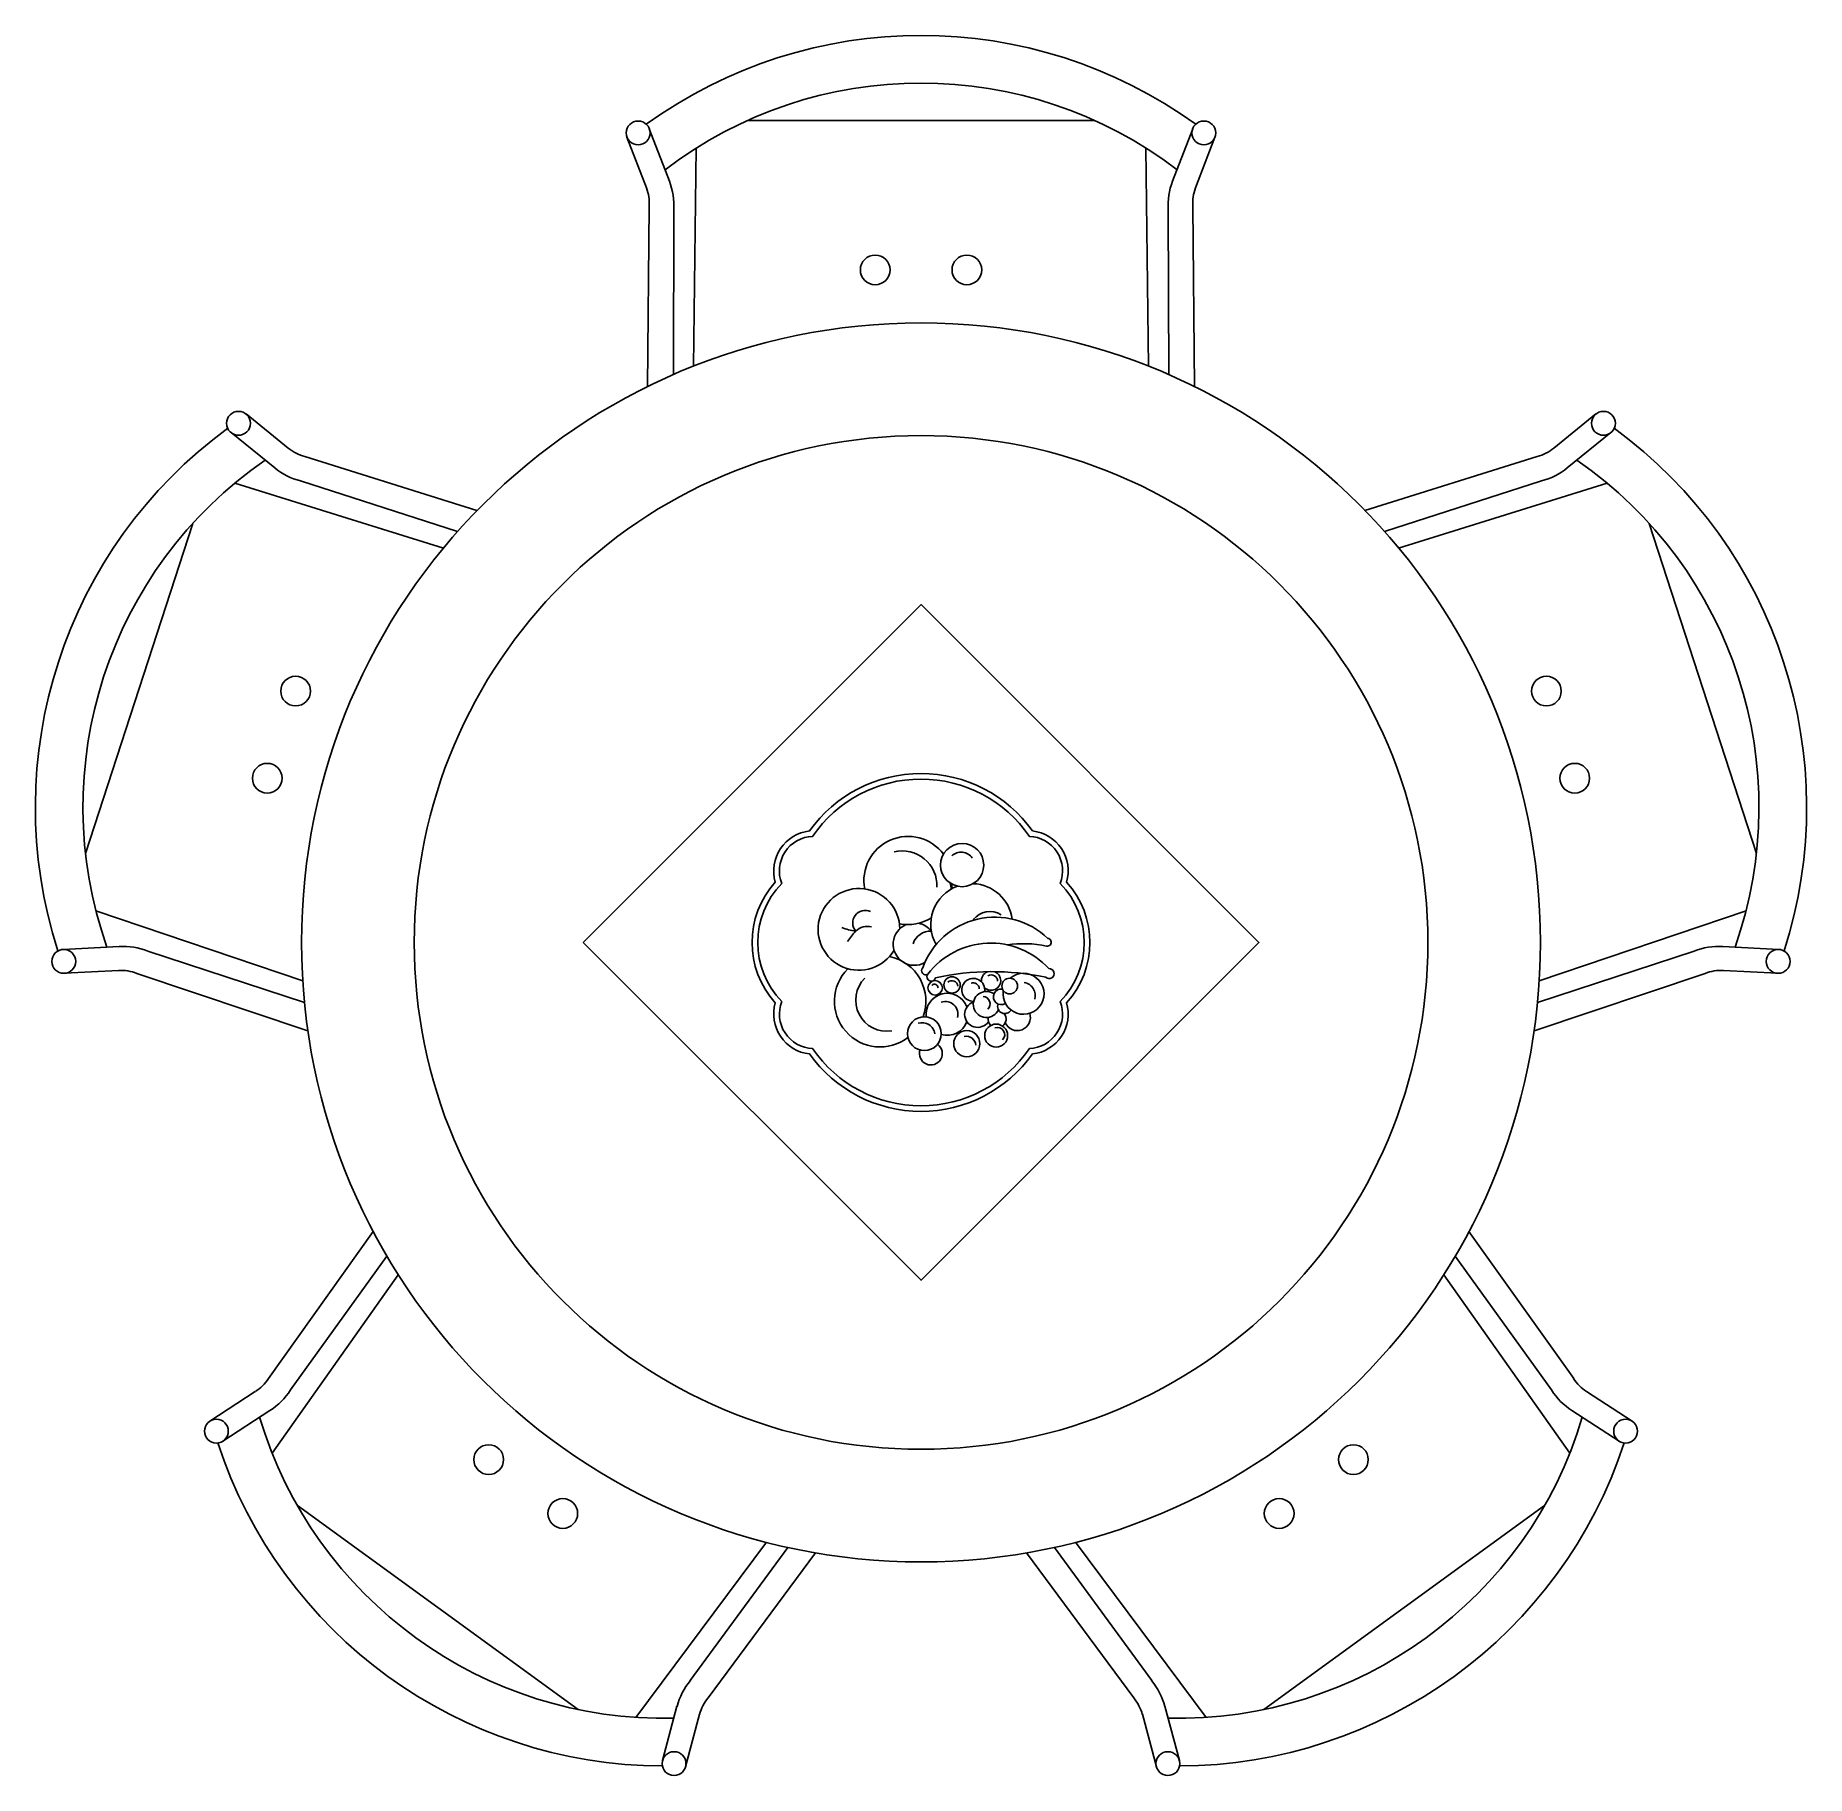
# Model space of a CAD drawing. Header units: millimetres. Extents: x -927.39 to -925.82, y 2627.66 to 2629.21.
import ezdxf

# ---------------------------------------------------------------- set-up
doc = ezdxf.new("R2010")
doc.units = ezdxf.units.MM
doc.header["$LTSCALE"] = 10
doc.layers.add('Móveis_mesas', color=2, linetype='Continuous')

msp = doc.modelspace()

# ---------------------------------------------------------------- linework, layer by layer
at = {"layer": 'Móveis_mesas'}
for p, q in [((-926.8499, 2629.0737), (-926.8672, 2629.1187)), ((-926.8295, 2629.0797), (-926.8474, 2629.1263)), ((-926.3828, 2629.0797), (-926.3649, 2629.1263)), ((-926.3623, 2629.0737), (-926.3451, 2629.1187)), ((-926.849, 2628.8972), (-926.8474, 2629.0575)), ((-926.3633, 2628.8972), (-926.3648, 2629.0575)), ((-926.826, 2628.9079), (-926.8256, 2629.0543)), ((-926.3862, 2628.9079), (-926.3867, 2629.0543)), ((-927.168, 2628.8426), (-927.2054, 2628.873)), ((-926.0443, 2628.8426), (-926.0069, 2628.873)), ((-927.18, 2628.8251), (-927.2187, 2628.8565)), ((-926.0323, 2628.8251), (-925.9935, 2628.8565)), ((-927.0004, 2628.7872), (-927.1533, 2628.8353)), ((-926.2119, 2628.7872), (-926.0589, 2628.8353)), ((-927.0176, 2628.7687), (-927.157, 2628.8135)), ((-926.1946, 2628.7687), (-926.0553, 2628.8135)), ((-927.3181, 2628.4002), (-927.3678, 2628.3976)), ((-927.1535, 2628.3504), (-927.2926, 2628.3961)), ((-926.0587, 2628.3504), (-925.9196, 2628.3961)), ((-925.8942, 2628.4002), (-925.8444, 2628.3976)), ((-927.3186, 2628.3789), (-927.3667, 2628.3764)), ((-927.1505, 2628.3253), (-927.3025, 2628.3763)), ((-926.0618, 2628.3253), (-925.9098, 2628.3763)), ((-925.8936, 2628.3789), (-925.8456, 2628.3764)), ((-927.0927, 2628.1473), (-927.1856, 2628.0167)), ((-926.1196, 2628.1473), (-926.0266, 2628.0167)), ((-927.0804, 2628.1252), (-927.1661, 2628.0065)), ((-926.1319, 2628.1252), (-926.0462, 2628.0065)), ((-927.1972, 2628.0051), (-927.2375, 2627.9788)), ((-926.0151, 2628.0051), (-925.9747, 2627.9788)), ((-927.1842, 2627.9882), (-927.226, 2627.961)), ((-926.0281, 2627.9882), (-925.9863, 2627.961)), ((-926.7245, 2627.8667), (-926.811, 2627.7485)), ((-926.6997, 2627.8618), (-926.7952, 2627.733)), ((-926.5126, 2627.8618), (-926.4171, 2627.733)), ((-926.4877, 2627.8667), (-926.4013, 2627.7485)), ((-926.8228, 2627.7256), (-926.8356, 2627.6774)), ((-926.3895, 2627.7256), (-926.3766, 2627.6774)), ((-926.8027, 2627.7185), (-926.8152, 2627.6719)), ((-926.4096, 2627.7185), (-926.3971, 2627.6719))]:
    msp.add_line(p, q, dxfattribs=at)
at = {"layer": 'Móveis_mesas', "color": 1}
for p, q in [((-926.7603, 2629.1336), (-926.452, 2629.1336)), ((-926.8082, 2628.9153), (-926.8057, 2629.1092)), ((-926.4041, 2628.9153), (-926.4066, 2629.1092)), ((-927.0302, 2628.754), (-927.2154, 2628.8115)), ((-926.1821, 2628.754), (-925.9969, 2628.8115)), ((-927.3479, 2628.4827), (-927.2526, 2628.7759)), ((-925.9596, 2628.7759), (-925.8644, 2628.4827)), ((-927.1551, 2628.3697), (-927.3387, 2628.432)), ((-926.0572, 2628.3697), (-925.8735, 2628.432)), ((-927.0703, 2628.1087), (-927.1822, 2627.9503)), ((-926.142, 2628.1087), (-926.0301, 2627.9503)), ((-926.9104, 2627.7227), (-927.1598, 2627.9039)), ((-926.0524, 2627.9039), (-926.3018, 2627.7227)), ((-926.7434, 2627.8712), (-926.8594, 2627.7158)), ((-926.4689, 2627.8712), (-926.3529, 2627.7158))]:
    msp.add_line(p, q, dxfattribs=at)
msp.add_lwpolyline([(-926.9061, 2628.4038), (-926.6061, 2628.1038), (-926.3061, 2628.4038), (-926.6061, 2628.7038)], close=True, dxfattribs=at)
for points in [[(-926.7355, 2628.3502, 0.464622), (-926.7051, 2628.3048, 0.515229), (-926.5071, 2628.3048, 0.464622), (-926.4768, 2628.3502, 0.385564), (-926.4768, 2628.4573, 0.464622), (-926.5071, 2628.5028, 0.515229), (-926.7051, 2628.5028, 0.464622), (-926.7355, 2628.4573, 0.385564)], [(-926.7298, 2628.3514, 0.514772), (-926.7024, 2628.3096, 0.527868), (-926.5099, 2628.3096, 0.514772), (-926.4825, 2628.3514, 0.408), (-926.4825, 2628.4561, 0.514772), (-926.5099, 2628.498, 0.527868), (-926.7024, 2628.498, 0.514772), (-926.7298, 2628.4561, 0.408)], [(-926.4926, 2628.3806, 0.466248), (-926.6, 2628.3757, 1.2349), (-926.5933, 2628.3723, -0.107322), (-926.4954, 2628.3729, 1.512351)]]:
    msp.add_lwpolyline(points, format="xyb", close=True, dxfattribs=at)
for points in [[(-926.5862, 2628.4821, 0.800509), (-926.6561, 2628.4512, 0.800509)], [(-926.6192, 2628.4197, 1.061423), (-926.6027, 2628.3859, 1.061423)], [(-926.6, 2628.3757, -0.907273), (-926.6045, 2628.3813, -0.543155), (-926.4935, 2628.4074, -1.038224), (-926.4946, 2628.4006, 0.085615), (-926.5297, 2628.4017, 0.085615)]]:
    msp.add_lwpolyline(points, format="xyb", dxfattribs=at)
at = {"layer": 'Móveis_mesas'}
for centre, radius in [((-926.8573, 2629.1225), 0.0106), ((-926.355, 2629.1225), 0.0106), ((-926.6061, 2628.4038), 0.55), ((-927.2121, 2628.8647), 0.0106), ((-926.0002, 2628.8647), 0.0106), ((-927.3673, 2628.387), 0.0106), ((-925.845, 2628.387), 0.0106), ((-927.2318, 2627.9699), 0.0106), ((-925.9805, 2627.9699), 0.0106), ((-926.8254, 2627.6747), 0.0106), ((-926.3869, 2627.6747), 0.0106)]:
    msp.add_circle(centre, radius, dxfattribs=at)
at = {"layer": 'Móveis_mesas', "color": 1}
for centre, radius in [((-926.6468, 2629.0009), 0.0132), ((-926.5654, 2629.0009), 0.0132), ((-926.6061, 2628.4038), 0.45), ((-927.1614, 2628.627), 0.0132), ((-926.0508, 2628.627), 0.0132), ((-927.1866, 2628.5496), 0.0132), ((-926.0257, 2628.5496), 0.0132), ((-926.5696, 2628.4725), 0.0192), ((-926.5936, 2628.3635), 0.00641), ((-926.5786, 2628.3661), 0.00725), ((-926.5274, 2628.3651), 0.00695), ((-926.6031, 2628.3228), 0.015), ((-926.5655, 2628.3139), 0.0116), ((-926.5394, 2628.3211), 0.0102), ((-926.99, 2627.9446), 0.0132), ((-926.2222, 2627.9446), 0.0132), ((-926.9242, 2627.8968), 0.0132), ((-926.2881, 2627.8968), 0.0132)]:
    msp.add_circle(centre, radius, dxfattribs=at)
at = {"layer": 'Móveis_mesas'}
for centre, radius, start, end in [((-926.6061, 2628.7924), 0.4167, 54.165, 125.835), ((-926.6061, 2628.7924), 0.3744, 52.6198, 127.3802), ((-926.8859, 2629.0599), 0.0385, 356.4398, 21.0016), ((-926.886, 2629.058), 0.0605, 356.4398, 21.0297), ((-926.3263, 2629.058), 0.0605, 158.9703, 183.5602), ((-926.3264, 2629.0599), 0.0385, 158.9984, 183.5602), ((-926.9758, 2628.5239), 0.4167, 126.165, 197.835), ((-926.2365, 2628.5239), 0.4167, 342.165, 53.835), ((-927.1437, 2628.8726), 0.0385, 230.9984, 255.5602), ((-926.0685, 2628.8726), 0.0385, 284.4398, 309.0016), ((-926.9758, 2628.5239), 0.3744, 124.6198, 199.3802), ((-927.1419, 2628.8721), 0.0605, 230.9703, 255.5602), ((-926.0704, 2628.8721), 0.0605, 284.4398, 309.0297), ((-926.2365, 2628.5239), 0.3744, 340.6198, 55.3802), ((-927.3149, 2628.3398), 0.0605, 68.4398, 93.0297), ((-925.8974, 2628.3398), 0.0605, 86.9703, 111.5602), ((-927.3166, 2628.3405), 0.0385, 68.4398, 93.0016), ((-925.8957, 2628.3405), 0.0385, 86.9984, 111.5602), ((-927.2181, 2628.0373), 0.0385, 302.9984, 327.5602), ((-927.2171, 2628.0389), 0.0605, 302.9703, 327.5602), ((-925.9952, 2628.0389), 0.0605, 212.4398, 237.0297), ((-925.9942, 2628.0373), 0.0385, 212.4398, 237.0016), ((-926.8346, 2628.0893), 0.3744, 196.6198, 271.3802), ((-926.3777, 2628.0893), 0.3744, 268.6198, 343.3802), ((-926.8346, 2628.0893), 0.4167, 198.165, 269.835), ((-926.3777, 2628.0893), 0.4167, 270.165, 341.835), ((-926.7643, 2627.7099), 0.0605, 140.4398, 165.0297), ((-926.448, 2627.7099), 0.0605, 14.9703, 39.5602), ((-926.7655, 2627.7085), 0.0385, 140.4398, 165.0016), ((-926.4468, 2627.7085), 0.0385, 14.9984, 39.5602)]:
    msp.add_arc(centre, radius, start, end, dxfattribs=at)
at = {"layer": 'Móveis_mesas', "color": 1}
for centre, radius, start, end in [((-926.6227, 2628.4544), 0.0307, 357.3787, 103.7047), ((-926.5705, 2628.4721), 0.0119, 34.0385, 134.155), ((-926.6612, 2628.4154), 0.0363, 0.8768, 329.4845), ((-926.5612, 2628.4197), 0.0363, 110.3069, 209.4826), ((-926.5987, 2628.4511), 0.0193, 359.9016, 15.7922), ((-926.6177, 2628.4588), 0.0392, 348.5561, 355.1835), ((-926.5612, 2628.4197), 0.0363, 7.7212, 87.8046), ((-926.6557, 2628.4212), 0.0111, 65.4345, 220.7979), ((-926.545, 2628.4128), 0.0185, 57.5119, 142.4941), ((-926.661, 2628.4506), 0.0368, 245.2812, 265.0393), ((-926.6016, 2628.358), 0.0839, 138.2504, 146.2914), ((-926.6533, 2628.402), 0.0161, 78.1944, 132.3906), ((-926.6177, 2628.4588), 0.0392, 258.7961, 302.0807), ((-926.5978, 2628.3977), 0.0161, 86.9605, 162.1237), ((-926.6119, 2628.4023), 0.0189, 37.2996, 79.0856), ((-926.6119, 2628.4023), 0.0189, 357.2889, 0.5318), ((-926.6424, 2628.3516), 0.0406, 134.726, 307.4942), ((-926.6424, 2628.3516), 0.0406, 340.0127, 78.2097), ((-926.6365, 2628.3525), 0.0276, 134.8265, 279.0522), ((-926.594, 2628.3637), 0.00304, 355.6319, 138.7218), ((-926.5787, 2628.3644), 0.00542, 7.5949, 131.312), ((-926.5597, 2628.3617), 0.0102, 351.216, 272.0799), ((-926.5599, 2628.3626), 0.00546, 1.1962, 109.4412), ((-926.5439, 2628.3699), 0.00855, 112.6029, 187.9305), ((-926.5439, 2628.3699), 0.00855, 227.0482, 67.8409), ((-926.5437, 2628.3693), 0.00563, 359.8541, 122.6908), ((-926.5151, 2628.3582), 0.0182, 170.8289, 130.2443), ((-926.5166, 2628.3566), 0.0119, 344.2982, 79.7385), ((-926.5829, 2628.34), 0.0187, 20.4895, 187.1705), ((-926.5846, 2628.3402), 0.0112, 344.2711, 108.304), ((-926.5558, 2628.34), 0.0116, 108.3512, 325.436), ((-926.5481, 2628.3487), 0.0116, 54.0612, 337.2387), ((-926.5512, 2628.3493), 0.00643, 312.1823, 88.9486), ((-926.5349, 2628.3555), 0.00695, 80.8542, 302.4788), ((-926.5317, 2628.347), 0.00641, 159.9709, 329.7948), ((-926.6053, 2628.3209), 0.0117, 9.1531, 106.8622), ((-926.5829, 2628.34), 0.0187, 253.8735, 339.6021), ((-926.5386, 2628.3358), 0.00802, 169.6672, 225.1742), ((-926.5386, 2628.3358), 0.00802, 79.4268, 83.1422), ((-926.5386, 2628.3358), 0.00802, 308.3448, 37.0284), ((-926.5206, 2628.3371), 0.0116, 162.5606, 165.4157), ((-926.5206, 2628.3371), 0.0116, 203.0028, 19.032), ((-926.5661, 2628.3117), 0.00881, 5.4146, 100.3797), ((-926.5382, 2628.322), 0.00641, 313.2515, 111.3257), ((-926.5974, 2628.3052), 0.0102, 162.0547, 53.5948)]:
    msp.add_arc(centre, radius, start, end, dxfattribs=at)

doc.saveas('drawing.dxf')
